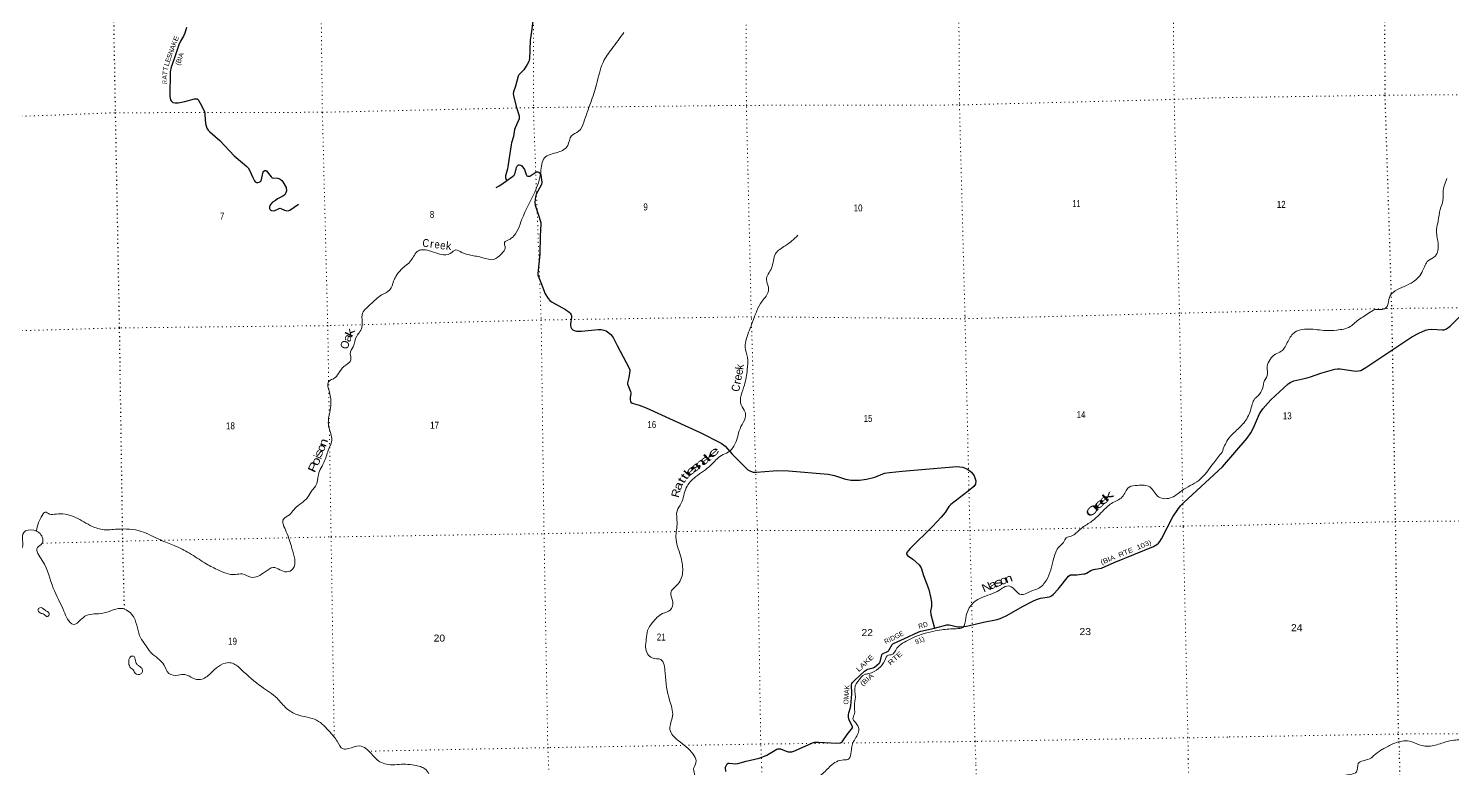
# Model space of a CAD drawing. Header units: feet. Extents: x 244583 to 493183, y 184934 to 372822.
# Drawn here: x 399801 to 435380, y 279355 to 297849 of the extents above; entities that cross this region are included whole.
import ezdxf
from ezdxf.enums import TextEntityAlignment as Align

# ---------------------------------------------------------------- set-up
doc = ezdxf.new("R2010")
doc.units = ezdxf.units.FT
doc.header["$LTSCALE"] = 70
doc.linetypes.add('DOTTED', pattern=[1.5, 0.3, -1.2])
for name, color, linetype, lineweight in [('29', 7, 'Continuous', 25), ('30', 7, 'Continuous', 25), ('39', 7, 'Continuous', 13), ('6', 7, 'DOTTED', 25), ('7', 7, 'DOTTED', 13)]:
    doc.layers.add(name, color=color, linetype=linetype, lineweight=lineweight)
doc.layers.add('41', color=7, linetype='Continuous')

msp = doc.modelspace()

# ---------------------------------------------------------------- linework, layer by layer
at = {"layer": '29'}
for points in [[(403749.2, 297877.25), (403709.85, 297729.76), (403676.58, 297653.67), (403600.54, 297530.02), (403560.82, 297438.14), (403437.56, 297087.5), (403367.67, 296878.5), (403342.13, 296761.79), (403332.36, 296145), (403346.28, 296068.85), (403367.67, 296039.13), (403410.44, 296002.27), (403462.11, 295992.43), (403538.76, 295992.76), (403703.84, 296022.46), (403949.85, 296087.87), (403983.12, 296092.63), (404014.01, 296091.44), (404037.77, 296071.23), (404059.16, 296040.32), (404088, 295985.12), (404189.85, 295787.08), (404204.11, 295732.39), (404208.06, 295688.8), (404225.81, 295474.95), (404237.37, 295418.52), (404261.14, 295361.45), (404294.4, 295304.38), (404328.26, 295265.13), (404580.13, 295052.81), (404943.12, 294667.13), (404986.99, 294627.89), (405256.79, 294402.01), (405288.08, 294370.26), (405325.7, 294311.65), (405407.22, 294128.5), (405445.11, 294044.53)], [(412401.94, 298034.13), (412368.22, 297777.52), (412331.56, 297558.32), (412316.4, 297085.4), (412306.89, 297054.49), (412298.16, 297025.87), (412261.74, 296949.87), (412174.49, 296818.75), (412059.76, 296702.58), (412050.26, 296687.13), (412035.94, 296655.75), (411965.52, 296403.4), (411921.95, 296261.5), (411914.82, 296221.08), (411918.9, 296175.88), (411982.06, 295902.47), (412057.39, 295668.24), (412064.52, 295627.82), (412058, 295588.92), (411956.77, 295368.19), (411945.71, 295324.66), (411916.03, 295150.91), (411872.05, 294994.14), (411861.06, 294939.37), (411814.1, 294612.79), (411777, 294393.76), (411766.24, 294338.74), (411715.22, 294167.87), (411715.22, 294139.33), (411719.66, 294109.2), (411748.86, 294053.3)], [(405445.11, 294044.53), (405446.89, 294040.58), (405468.28, 294014.43), (405500.24, 293999.32), (405532.44, 293997.78), (405568.08, 294004.91), (405598.97, 294021.56), (405614.57, 294042.47), (405650.38, 294192.92), (405663.13, 294256.96), (405682.14, 294285.5), (405709.14, 294299.44), (405734.42, 294297.38), (405758.18, 294280.74), (405801.17, 294228.86), (405862.74, 294139.26), (405887.79, 294119.74), (406029.34, 294104.92), (406057.6, 294096.46), (406090.86, 294079.82), (406131.26, 294048.91), (406158, 294017.02), (406235.81, 293875.33), (406242.94, 293842.04), (406245.32, 293823.01), (406244.52, 293794.7), (406226.31, 293727.9), (406202.55, 293694.61), (406156.04, 293655.13), (406026.7, 293589.99), (405970.02, 293553.66), (405896.01, 293506.77), (405858.53, 293462.05), (405834.23, 293425.92), (405822.35, 293383.12), (405824.72, 293347.45), (405840.74, 293320.13), (405872.25, 293299.9), (405919.88, 293295.73), (405955.42, 293302.27), (406068.27, 293353.85), (406086.11, 293354.59), (406107.5, 293347.45), (406198.23, 293308.43), (406259.58, 293295.14), (406302.35, 293297.52), (406327.47, 293305.45), (406546.97, 293456.23)], [(411748.86, 294053.3), (411893.43, 294151.22), (411932.35, 294185.03), (411962.34, 294234.45), (411993.77, 294372.47), (412012.24, 294408.02), (412036.01, 294431.8), (412055.02, 294441.31), (412071.65, 294443.69), (412103.76, 294433.72), (412128.68, 294415.16), (412190.42, 294322.58), (412235.61, 294196.4), (412255.57, 294170.5), (412280.76, 294155.98), (412302.15, 294154.79), (412328.38, 294162.13), (412476.12, 294258.64), (412501.75, 294266.54), (412525.51, 294266.54), (412563.53, 294247.52), (412589.67, 294221.37), (412604.5, 294186.9), (412627.69, 294007.37), (412620.57, 293952.79), (412487.39, 293711.08), (412466.11, 293643.56), (412456.6, 293574.61), (412451.85, 293508.03), (412463.82, 293433.57), (412538.33, 293204.9), (412601.55, 293001.56), (412603.06, 292957.8), (412581.75, 292666.19), (412577.32, 292211.25), (412525.51, 291729.44), (412527.89, 291693.78), (412531.99, 291668.41), (412599.46, 291498.19), (412709.13, 291219.82), (412782.15, 291098.14), (412824.92, 291050.58), (412882.31, 291005.62), (413218.42, 290825.64), (413307.29, 290759.3), (413331.06, 290735.52), (413359.57, 290692.72), (413366.7, 290673.7), (413366.94, 290637.14), (413339.58, 290464.66), (413342.94, 290414.52), (413350.07, 290385.99), (413371.45, 290350.32), (413402.57, 290320.61), (413420.43, 290311.61)], [(411485.42, 293875.19), (411558.38, 293913.44), (411629.33, 293959.48), (411748.86, 294053.3)], [(413420.43, 290311.61), (413437.99, 290302.76), (413492.64, 290288.5), (413547.29, 290283.74), (413619.19, 290283.32), (414034.3, 290325.57), (414110.45, 290325.36), (414174.61, 290313.47), (414234.02, 290289.69), (414298.05, 290246.95), (414348.08, 290201.71), (414404.99, 290130.23), (414511.41, 289924.56), (414811.59, 289361.65), (414823.32, 289320.74), (414823.32, 289289.83), (414803.48, 289124.94), (414771.04, 288996.18), (414768.67, 288965.27), (414774.3, 288940.29), (414841.64, 288778.15), (414851.84, 288744.13), (414851.84, 288715.6), (414832.09, 288626.31), (414832.83, 288570.56), (414839.96, 288534.89), (414854.21, 288506.35), (414882.98, 288481.98), (415055.41, 288431.51), (415234.13, 288367.04), (416580.82, 287752.27), (417110.19, 287483.91), (417163.91, 287444.67), (417206.69, 287406.63), (417387.4, 287205.48), (417728.32, 286859.85), (417776.98, 286821.69), (417843.52, 286783.65), (417910.05, 286759.87), (417986.43, 286756.84), (418405.68, 286793.12), (418499.35, 286802.67), (418793.29, 286790.23), (419782.52, 286709.94), (419937.71, 286678.04), (420213.76, 286587.59), (420357.57, 286562.52), (420457.37, 286557.76), (420561.37, 286563.53), (420737.76, 286586.29), (420945.63, 286639.4), (421189.25, 286733.72), (421309.08, 286753.19), (421633.56, 286783.16), (422998.19, 286898.58), (423142.52, 286885.89), (423266.08, 286838.34), (423365.88, 286762.25), (423432.04, 286668.37), (423470.43, 286543.49), (423459.74, 286462.83), (423422.91, 286405.58), (423277, 286286.65), (422843.11, 285953.8), (422794.98, 285903.2), (422706.68, 285753.53), (422605.49, 285635.18), (422389.64, 285402.31), (421827.62, 284855.23), (421745.3, 284753.02), (421735.79, 284710.22), (421759.97, 284677.75), (421892.69, 284587.93), (422050.49, 284448.16), (422101.73, 284367.82), (422160.02, 284177.87), (422293.11, 283827.28), (422339.36, 283642.6), (422363.12, 283514.2), (422360.85, 283402.36), (422339.36, 283290.69), (422346.1, 283199.86), (422434.53, 282864.38)], [(429633.5, 286894.37), (430247.3, 287610.77), (430340.76, 287746.51), (430407.29, 287865.4), (430559.87, 288216.54), (430640.17, 288340.96), (430843.6, 288565.32), (431272.25, 288966.33), (431343.54, 289013.89), (431417.95, 289046.97), (431713.58, 289107.24), (431833.05, 289147.05), (432087, 289231.63), (432436.52, 289333.34), (432507.91, 289342.03), (432569.7, 289342.03), (432967.49, 289287.15), (433030.69, 289289.72), (433087.72, 289303.99), (433214.38, 289372.73), (434363.68, 290140.18), (434537.25, 290236.09), (434708.34, 290307.43), (434770.13, 290326.45), (434853.17, 290331.44), (435125.57, 290318.57), (435169.34, 290316.94), (435226.37, 290340.72), (435319.94, 290411.2), (435554.77, 290645.96)], [(422434.53, 282864.38), (422748.14, 282942.36), (422807.54, 282944.74), (423021.36, 282898.59), (423059.42, 282894.81), (423111.7, 282897.19), (423241.13, 282913.93), (423308.93, 282928.1), (423659.36, 283010.83), (424002.79, 283080.28), (424078.83, 283101.68), (424137.85, 283125.34), (424245.17, 283177.77), (424635.73, 283406.07), (424891.5, 283539.2), (424986.55, 283582), (425084.43, 283610.83), (425309.72, 283647.38), (425345.37, 283659.27), (425363.95, 283674.1), (425409.53, 283709.21), (425524.66, 283839.65), (425784.97, 284163.36), (425815.86, 284184.76), (425831.57, 284192.64), (425994.98, 284198.56), (426170.29, 284216.89), (426203.19, 284223.99), (426236.46, 284237.07), (426346.52, 284299.93), (426409.92, 284325.05), (426447.94, 284338.13), (426563.69, 284349.58), (426609.53, 284361.91), (426928.53, 284499.79), (427908.8, 284903.2), (427992.5, 284956.35), (428030.52, 284989.64), (428063.79, 285027.68), (428109.39, 285098.01), (428392.85, 285644.51), (428520.02, 285831.38), (428586.56, 285921.73), (428663.38, 286000.68), (429633.5, 286894.37)], [(417207.07, 279371.39), (417256.61, 279468.41), (417281.66, 279484.88), (417304.14, 279487.43), (417470.47, 279470.79), (417524.04, 279476.51), (417730.91, 279538.04), (417950.13, 279585.72), (418057.4, 279615.83), (418190.47, 279661.01), (418249.21, 279685.84), (418499.39, 279835.78), (418525.53, 279847.67), (418549.21, 279850.67), (418587.31, 279845.29), (418727.87, 279790.24), (418784.54, 279773.95), (418822.56, 279771.58), (418853.45, 279771.58), (418874.83, 279773.95), (418919.66, 279788.75), (419352.39, 279983.02), (419392.86, 279997.47), (419440.39, 280009.36), (419539.6, 280013.77), (420000.23, 279990.39), (420072.47, 279995.09), (420108.11, 280006.98), (420126.91, 280019.69), (420258.96, 280208.81), (420390.88, 280370.78), (420392.92, 280404.05), (420309.72, 280549.63), (420293.47, 280595.48), (420288.71, 280628.77), (420289.03, 280698.73), (420295.84, 280742.91), (420340.99, 280878.44), (420349.81, 280924.57), (420369.07, 281218.14), (420365.22, 281446.48), (420371.89, 281478.83), (420386.15, 281502.61), (420450, 281565.75), (420687.93, 281790.32), (420738.34, 281823.29), (420773.47, 281837.88), (420901.07, 281869.62), (420942.19, 281891.38), (421056.25, 281984.11), (421068.13, 282003.13), (421078.19, 282019.39), (421120.4, 282195.73), (421132.29, 282217.13), (421139.35, 282223), (421277.48, 282290.98), (421296.25, 282305.11), (421303.37, 282317), (421381.69, 282455.19), (421393.67, 282466.8), (421412.68, 282481.07), (421688.05, 282601.98), (422042.47, 282772.15), (422092.29, 282789), (422434.53, 282864.38)], [(417207.07, 279371.39), (417214.1, 279283.08)]]:
    msp.add_lwpolyline(points, dxfattribs=at)
at = {"layer": '39'}
for points in [[(414677.78, 297747.97), (414383.2, 297350.52), (414156.02, 297001.26), (413994.74, 296445.62), (413848.8, 295999.45), (413673.8, 295506.08), (413546.43, 295278.58), (413369.63, 295166.97), (413272.95, 294924.09), (413036.98, 294758.43), (412689.41, 294614.15), (412599.79, 294254.29), (412447.88, 293759.33), (412129.45, 293080.62), (411890.81, 292628.04), (411811.41, 292575.49), (411694.25, 292499.76), (411711.77, 292368.9), (411622.72, 292221.16), (411426.58, 292076.73), (411152.95, 292118.19), (410846.36, 292185.06), (410628.54, 292254.21), (410479.64, 292313.01), (410340.5, 292228.63), (409850.51, 292282.71), (409541.35, 292292.95), (409355.84, 292049.81), (409115.28, 291827.47), (408976.57, 291648.15), (408924.92, 291537.74), (408825.64, 291317.01), (408625.05, 291188.63), (408340.52, 290949.01), (408137.11, 290695.3), (408138, 290426.65), (408081.39, 290273.68), (408001.54, 290160.52), (407911.53, 289893.57), (407841.32, 289720.06), (407857.39, 289566.94), (407729.54, 289436.38), (407572.41, 289266.7), (407465.05, 289124.55), (407298.13, 289021.27), (407318.88, 288765.25), (407340.45, 288321.37), (407293.24, 288039.36), (407307.55, 287876.09), (407380.21, 287564.83), (407307.01, 287350.84), (407199.94, 287041.03), (407043.27, 286697.62), (406975.93, 286413.07), (406887.8, 286307.78), (406775.27, 286131.15), (406573.96, 285952.25), (406427.9, 285823.25), (406322.13, 285697.3), (406173.53, 285588.44), (406242.25, 285273.04), (406384.36, 284852.46), (406453.9, 284583.54), (406405.64, 284341.91), (406254.08, 284269.33), (405916.13, 284377.82), (405711.03, 284267.5), (405359.12, 284135.23), (405143.01, 284216.55), (404969.7, 284204.02), (404512.24, 284327.61), (404207.18, 284491.49), (403823.31, 284736.17), (403444.89, 284926.44), (403100.05, 285067.08), (402616.03, 285280.9), (402023.05, 285336.37), (401649.79, 285326.79), (401342.21, 285432.01), (400922.6, 285653.55), (400499.04, 285715.4), (400325.42, 285714.98), (400221.22, 285762.8), (400119.49, 285636.96), (400054.39, 285499.94), (399994.76, 285278.62)], [(435236.22, 294098.56), (435174.53, 293913.9), (435144.39, 293776.16), (435141.79, 293552.03), (435070.61, 293328.87), (435022.63, 293039.45), (434983.52, 292828.89), (435010.17, 292538.58), (435011.94, 292292.31), (434947.43, 292160.1), (434775.73, 292048.47), (434632.5, 291789.9), (434396.74, 291515.79), (433946.51, 291288.88), (433801.82, 291125.18), (433758.53, 290924.65), (433677.08, 290844.68), (433449.54, 290823.05), (433281.56, 290731.66), (432998.13, 290541.62), (432756.86, 290364.33), (432569.95, 290323.13), (432257.77, 290298.19), (431841.81, 290334.26), (431443.68, 290259.56), (431269.68, 290034.84), (431102.16, 289781.96), (430958.13, 289707.09), (430820.94, 289579.83), (430751.1, 289401.11), (430744.83, 289152.7), (430685.84, 289054.89), (430638.36, 288864.4), (430520.35, 288670.81), (430444.82, 288599.01), (430330.47, 288298.48), (430163.82, 287989.08), (429923.48, 287751.23), (429766.88, 287575.23), (429623.71, 287262.78)], [(416413.3, 279354.67), (416479.06, 279544.23), (416408.04, 279714.12), (416035.89, 280052.03), (415828.84, 280329.53), (415837.71, 280455.01), (415892.76, 280668.54), (415820.08, 281058.58), (415705.43, 281744.5), (415597.85, 282079.1), (415382.84, 282118.02), (415218.47, 282384.5), (415237.35, 282591.04), (415268.24, 282801.93), (415386.46, 282992.84), (415640.88, 283225.63), (415832.38, 283315.4), (415899.68, 283523.18), (415847.59, 283742.04), (416029.53, 283966.91), (416146.01, 284303.23), (416092.17, 284667.49), (415977.06, 285137.25), (416008.01, 285501.67), (416006.6, 285790.51), (416110.54, 285987.12), (416233.93, 286368.05), (416469.1, 286642.77), (416851.19, 286935.41), (417115.44, 287178.55), (417282.88, 287261.64), (417459.09, 287474.24), (417601.57, 287898.09), (417707, 288114.94), (417703.19, 288262.31), (417609.77, 288439.7), (417687.71, 288938.66), (417760.67, 289318.3), (417764.79, 289627.49), (417709.63, 289886.67), (417813.77, 290309.54), (417970.48, 290729.72), (418089.31, 290975.19), (418266.54, 291226.2), (418288.8, 291380.3), (418237.38, 291572.91), (418363.28, 291856.95), (418466.87, 292223.23), (418710.13, 292419.38), (419026.42, 292680.02)], [(429623.71, 287262.78), (429413.56, 286993.46), (429039.32, 286553.55), (428615.89, 286298.24), (428371.85, 286132.38), (428032.31, 286145.88), (427816.01, 286390.82), (427506.06, 286431.34), (427297.23, 286387.6), (427127.96, 286140.83), (426861.57, 285980.46), (426634.56, 285780.69), (426479.03, 285627.2), (426368.39, 285533.46), (426134.13, 285379.97), (425968.25, 285236.32), (425855.13, 285160.69), (425731.03, 285119.12), (425659.3, 285004.14), (425558.91, 284904.6), (425413.56, 284591.78), (425233.45, 284061.92), (425044.77, 283863.14), (424834.91, 283780.98), (424598.71, 283702.19), (424320.75, 283911.2), (423999.05, 283781.73), (423553.61, 283596.56), (423307, 283374.07), (423218.96, 283109.19), (423146.07, 282883.08), (422975.35, 282848.39), (422622.69, 282823.17), (422395.59, 282782.99), (421828.28, 282591.02), (421640.14, 282484.81), (421499.97, 282362.02), (421356.81, 282198.75), (421288.42, 282188.91), (421193.01, 282053.13), (421040.65, 281855.29), (420799.65, 281727.89), (420705.24, 281709.3), (420520.18, 281526.77), (420454.51, 281411.96), (420461.56, 281139.42), (420434.76, 280926.62), (420436.1, 280718.57), (420398.93, 280594.39), (420499.38, 280457.58), (420545.66, 280307.26), (420417.48, 280033.27), (420351.64, 279768.96), (420297.56, 279595.85), (420166.99, 279570.28), (419988.47, 279525.29), (419839.16, 279422.13)], [(398988.5, 284246.33), (398994.15, 284484.39), (399138.56, 284767.34), (399287.74, 284854), (399508.5, 284827.35), (399650.18, 284891.59), (399651.85, 285061.33), (399681.24, 285251.98), (399932.03, 285312.96), (400146.61, 285134.64), (400146.39, 284987.17), (400026.13, 284874.99), (400143.44, 284554.78), (400419.7, 283864.92), (400687.04, 283285.95), (400778.97, 283088.32), (400921.68, 282956.63), (401104.48, 283070.42), (401245.02, 283179.07), (401657.48, 283234.11), (402163.25, 283350.13), (402431.28, 283134.8), (402604.19, 282616.02), (402713.29, 282457.21), (402859.9, 282252.9), (403186.87, 281944.14), (403307.41, 281733.1), (403540.79, 281686.57), (403709.91, 281705.06), (403904.03, 281615.1), (404094.73, 281579.59), (404353.15, 281735.72), (404770.32, 281998.95), (404897.85, 281986.07), (405122.1, 281824.16), (405625.68, 281400.74), (406010.69, 281111.65), (406249.45, 280857.18), (406513.9, 280702.36), (407000.08, 280561.32), (407334.92, 280260.84), (407510.19, 280041.1), (407664.71, 279843.06), (407799.74, 279852.59), (408072.56, 279920.2), (408374.53, 279719.88), (408581.51, 279523.18), (408742.57, 279462.68), (409174.65, 279461.65), (409594.12, 279401.72), (409706.5, 279350.07), (409804.72, 279221.28)], [(400220.09, 283308.3), (400081.17, 283371.39), (400039.95, 283325.89), (400090.56, 283242.35), (400190.42, 283206.53), (400272.53, 283154.09), (400317.11, 283225.94), (400289.94, 283261.61), (400220.09, 283308.3)], [(449242.22, 283542.98), (448938.63, 283483.86), (448815.25, 283377), (448607.2, 283006.4), (448446.07, 282600.18), (448243.13, 282421.45), (447849.47, 282318.56), (447193.47, 282359.06), (446937.84, 282328.92), (446368, 282142.6), (445787.25, 281879.39), (445521.16, 281873.33), (445144.52, 282105.82), (444630.61, 282085.89), (444515.48, 281967.05), (444333.88, 281974.38), (444087.2, 281885.84), (443892.11, 281721.36), (443737.12, 281702.86), (443583.1, 281621.78), (443343.15, 281620.15), (443033.61, 281423.65), (442913.33, 281246.18), (442817.28, 281067.06), (442595.63, 281055.61), (442168.04, 281061.22), (441757.35, 281147.85), (441332.45, 281109.08), (441161.24, 280965.16), (440937.24, 280844.66), (440724.22, 280665.78), (440584.28, 280455.71), (440433.82, 280536.19), (440252.8, 280767.63), (439914.85, 280714.03), (439823.63, 280613.72), (439608.37, 280580.17), (439323.3, 280628.32), (439238.62, 280758.26), (439068.78, 280787.98), (438895.27, 280662.19), (438599.68, 280607.22), (438297.06, 280485.53), (437989.66, 280280.99), (437703.53, 280135.31), (437290.73, 280227.96), (436790.34, 280246.6), (436269.98, 280252.81), (435997.65, 280258.77), (435733.83, 280105.36), (435409.8, 280064.09), (435144.61, 279999.49), (434831.31, 279915.99), (434550.52, 279948.06), (434301.11, 280037.14), (433938.87, 279989.23), (433684.66, 279866.25), (433592.7, 279814.38), (433413.07, 279679.94)], [(402512, 281965.19), (402482.61, 282008.87), (402442.58, 282151.28), (402369.69, 282159.51), (402312.31, 281958.04), (402373.64, 281850.52), (402416.9, 281817.29), (402473.72, 281727.85), (402607.15, 281721.17), (402648.05, 281778.79), (402611.04, 281882.88), (402561.63, 281920), (402512, 281965.19)], [(433417.43, 279683.2), (433303.38, 279593.55), (433026.05, 279479.8), (432983.75, 279273.51), (432808.86, 279207.19), (432627.89, 279142.84), (432547.38, 278924.05), (432758.31, 278621.35), (432970.32, 278411.51), (432997.6, 278111.04), (432899.79, 277807.31), (432749.16, 277537.38), (432512.76, 277367.52), (432330.14, 277069.01), (432139.88, 276925.84), (432025.65, 276848.02), (431910.22, 276689.44), (431698.47, 276675.24), (431474.49, 276870.84), (431262.52, 276878.84), (431050.47, 276695.09), (430662.79, 276319.88), (430630.93, 276079.37), (430544.59, 275838.33), (430390.14, 275745.98), (430188.34, 275746), (430020.77, 275554.62), (429952.8, 275293.58), (429894.01, 275121.43), (429877.94, 274915.39), (429913.99, 274744.19), (429923.56, 274596.94), (429871.54, 274522.12)], [(416413.3, 279354.67), (416421.92, 278875.36), (416280.27, 278553.48), (416298.72, 278426.52), (416700.5, 277767.02), (416937.24, 277409.64), (416810.66, 277259.81), (416556.97, 277101.59), (416599.54, 276869.98), (416518.47, 276549.22), (416232.99, 276473.27), (416014.01, 276406.61), (415761.5, 276630.34), (415555.48, 276628.58), (415411.92, 276636.06), (415096.97, 276626.25), (414813.76, 276425.05), (414279.94, 276453.68), (413857.15, 276375.21), (413526.97, 276201.44), (413142.57, 276345.96), (413035.5, 276570.33), (412915.53, 276725.75), (412671.47, 277040.56), (412770.55, 277147.45), (412799.45, 277224.77), (412590.58, 277269.44), (412399, 277362.93), (412272.78, 277417.2), (412159.45, 277540.41), (412008.54, 277507.34), (411900.64, 277553.86), (411814.59, 277620.99), (411693.45, 277505.61), (411540.74, 277460.38), (411492.81, 277653.5), (411345.35, 277877.12), (411255.65, 277921.96), (411190.46, 278064.24), (411083.11, 278080.46), (410877.24, 278070.63), (410832.35, 278207.21), (410705.57, 278180.64), (410564.06, 278186.14), (410399.07, 278261.93), (410301.04, 278320.75), (410211.74, 278369.33)], [(415033.66, 273926.51), (415345.14, 273846.2), (415698.5, 273854.69), (415790.62, 273898.81), (415824.53, 274034.82), (415867.95, 274203.34), (415872.12, 274419.64), (415937.06, 274626.94), (415889.4, 274917.06), (415967.95, 275377.21), (416117.71, 275586.07), (416209.26, 275773.65), (416739.77, 276040), (417023.02, 276239.18), (417307.02, 276509.09), (417428.31, 276727.54), (417532.87, 276978), (417703.72, 277361.03), (417725.61, 277715.06), (417970.24, 277927.68), (418363.28, 277864.15), (418586.31, 278042.02), (418726.29, 278456.81), (418943.4, 278515.35), (419206.46, 278714.16), (419424.95, 279031.37), (419617.77, 279204.65), (419839.16, 279422.13)]]:
    msp.add_spline(points, degree=3, dxfattribs=at)
at = {"layer": '6'}
msp.add_line((434048.73, 279724.03), (434085.81, 276889.17), dxfattribs=at)
for points in [[(433670.53, 301494.04), (433687.74, 296180.68), (433856.45, 290851.44), (433948.48, 285525.08), (434022.08, 280216.61), (434056.74, 279692.78)], [(401874.51, 301071.53), (401967.91, 295742.76), (402068.62, 290365.69), (402147.9, 285036.56), (402191.55, 283348.57)]]:
    msp.add_lwpolyline(points, dxfattribs=at)
at = {"layer": '7'}
msp.add_line((418119.95, 279388.48), (418156.26, 277038.59), dxfattribs=at)
for points in [[(428774.28, 279590.65), (428769.55, 280122.56), (428650.86, 285414.31), (428557.72, 290732.99), (428425.57, 296076.92), (428370.45, 301408.7)], [(407077.98, 301124.38), (407144.17, 295754.51), (407278.03, 290422.74), (407362.11, 285142.21), (407439.02, 280130.63)], [(412418.43, 301188.83), (412414.62, 295871.71), (412610.45, 290563.75), (412681.91, 285224.32), (412775.89, 279873.34), (412801.49, 279289.46)], [(418119.95, 279388.48), (418097.45, 279965.59), (418011.23, 285328.89), (417862.12, 290625.92), (417737.12, 295927.62), (417718.32, 301260.33)], [(423027.83, 301350.25), (423060.82, 295937.1), (423199.63, 290647.88), (423321.7, 285303.69), (423449.95, 280032.38), (423472.4, 279489.4)], [(429455.87, 296116.84), (433687.74, 296180.68), (438849.61, 296212.74), (444232.5, 296427.85), (449432.27, 296486.74), (454757.69, 296636.37), (459967.97, 296798.38), (460125.36, 296811.87)], [(398782.51, 295621.89), (401967.91, 295742.76), (407144.17, 295754.51), (412414.62, 295871.71), (417737.12, 295927.62), (423060.82, 295937.1), (428425.57, 296076.92), (429455.87, 296116.84)], [(460236.64, 291419.66), (460153.58, 291418.93), (454931.23, 291254.72), (449599.08, 291149.4), (444306.85, 291070.94), (438957.49, 290904.79), (433856.45, 290851.44), (429559.07, 290758.71)], [(429559.07, 290758.71), (428557.72, 290732.99), (423200.99, 290595.39), (417867.7, 290644.25), (412610.45, 290563.75), (407278.03, 290422.74), (402068.62, 290365.69), (398878.12, 290276.04)], [(429661.8, 285424.78), (433948.48, 285525.08), (439118.13, 285575.44), (444404.87, 285748.7), (449773.34, 285852.55), (455031.48, 285918.39), (460291.88, 286099.33), (460338.25, 286103.53)], [(400152.76, 284985.04), (402147.9, 285036.56), (407362.11, 285142.21), (412681.91, 285224.32), (418011.81, 285306.68), (423321.7, 285303.69), (428650.86, 285414.31), (429661.8, 285424.78)], [(460455.82, 280797.85), (460383.6, 280793.15), (455105.12, 280607.9), (449859.47, 280516.01), (444549.38, 280419.1), (439282.77, 280248.16), (434022.08, 280216.61), (429763.54, 280142.18)], [(429763.54, 280142.18), (428769.55, 280122.56), (423449.95, 280032.38), (418097.45, 279965.59), (412789.91, 279877.74), (408294.11, 279788.47)], [(424403.17, 233542.5), (424319.49, 237533.91), (424233.47, 242857.02), (424125.74, 248151.44), (423994.18, 253423.19), (423831.86, 258720.65), (423741.46, 264061.86), (423647.29, 269388.86), (423549.4, 274697.6), (423472.4, 279489.4)], [(428774.28, 279590.65), (428904.51, 274813.83), (429009, 269474.89), (429099.1, 264149.84), (429222.95, 258857.74), (429349.69, 253517.19), (429465.39, 248228.99), (429577.44, 242918.48), (429626.35, 237637.13), (429722.21, 233644.09)]]:
    msp.add_lwpolyline(points, dxfattribs=at)

# ---------------------------------------------------------------- texts
at = {"layer": '30'}
for s, rotation, p in [('K', 70.632, (403495.5, 297463.41)), ('N', 70.632, (403419.47, 297247.14)), ('(BIA', 70.632, (403631.5, 297066.3)), ('T', 79.656, (403286.93, 296831.23)), ('RIDGE', 26.705, (421452.95, 282579.08)), ('91)', 25.647, (422091.66, 282507.37))]:
    msp.add_text(s, height=120, rotation=rotation, dxfattribs=at).set_placement(p, align=Align.CENTER)
for s, rotation, width, p in [('E', 66.621, 1.2, (403543.62, 297574.76)), ('E', 71.51, 1.05, (403345.79, 297043.34)), ('S', 70.632, 1.1, (403381.39, 297138.78)), ('A', 70.632, 1.15, (403458.05, 297356.84)), ('T', 85.093, 0.9, (403272.04, 296727.33)), ('L', 72.51, 1.2, (403314.06, 296946.46)), ('A', 87.093, 0.8, (403263.52, 296625.74)), ('R', 89.093, 0.65, (403264.44, 296509.77)), ('(BIA  RTE  103)', 22.369, 1.2, (427241.74, 284704.39)), ('RD', 15.421, 0.95, (422167.6, 282877.47)), ('LAKE', 43.345, 1.3, (420740.11, 281945.52)), ('RTE', 41.204, 1.3, (421492.75, 282065.74)), ('(BIA', 41.345, 1.2, (420784.71, 281530.91)), ('OMAK', 86.246, 0.95, (420297.38, 281194.69))]:
    msp.add_text(s, height=120, rotation=rotation, dxfattribs=dict(at, width=width)).set_placement(p, align=Align.CENTER)
at = {"layer": '41'}
for s, rotation, width, p in [('C', 352.824, 0.85, (409715.62, 292388.38)), ('e', 353.787, 0.85, (410002.03, 292354.87)), ('e', 352.81, 0.9, (410143.94, 292330.01)), ('k', 65.277, 1.5, (407923.48, 290212.89)), ('a', 70.926, 1.25, (407863.24, 290084.25)), ('C', 80.109, 0.9, (417570.99, 288847.34)), ('r', 78.888, 1.1, (417596.1, 288991.08)), ('n', 70.917, 1.3, (407259.27, 287470.08)), ('s', 70.905, 1.4, (407144.24, 287204.44)), ('o', 70.965, 1.15, (407203.89, 287336.69)), ('a', 37.359, 1.85, (416755.66, 286989.63)), ('k', 42.595, 2.2, (416881.71, 287099.3)), ('e', 42.595, 1.95, (416981.41, 287190.97)), ('P', 64.971, 1.45, (407002.46, 286846.58)), ('o', 64.214, 1.35, (407069.36, 286990.78)), ('l', 49.228, 1.65, (416334.58, 286663.02)), ('e', 44.13, 2, (416420.73, 286738.99)), ('s', 40.537, 2.15, (416523.73, 286818.32)), ('n', 39.537, 1.9, (416636.27, 286901.64)), ('a', 67.126, 1.35, (416122.58, 286380.42)), ('t', 59.923, 1.4, (416201.89, 286509.16)), ('t', 55.366, 1.55, (416270.46, 286599.45)), ('R', 75.535, 1.1, (416072.15, 286212.98)), ('e', 42.224, 1.9, (426622.31, 285905.43)), ('e', 42.224, 1.9, (426731.91, 286001.31)), ('k', 40.471, 2.1, (426832.34, 286085.93)), ('C', 41.647, 1.65, (426433.41, 285720.45)), ('r', 44.519, 2.25, (426543.28, 285830.63)), ('N', 22.765, 1.2, (423774.12, 283797.55)), ('a', 22.38, 1.35, (423926.29, 283859.92)), ('s', 22.167, 1.5, (424063.26, 283915.88)), ('o', 21.677, 1.25, (424193.17, 283968.11)), ('n', 20.28, 1.3, (424322.49, 284012.19))]:
    msp.add_text(s, height=200, rotation=rotation, dxfattribs=dict(at, width=width)).set_placement(p, align=Align.CENTER)
for s, rotation, p in [('r', 353.787, (409868.96, 292369.35)), ('k', 354.925, (410290.44, 292318.56)), ('O', 71.809, (407801.6, 289914.48)), ('k', 83.667, (417668.05, 289380.96)), ('e', 79.354, (417646.23, 289250.78)), ('e', 78.888, (417617.23, 289110.8)), ('i', 68.135, (407118.68, 287102.46))]:
    msp.add_text(s, height=200, rotation=rotation, dxfattribs=at).set_placement(p, align=Align.CENTER)
at = {"layer": '7'}
for s, width, p in [('11', 0.65, (425882.67, 293385.41)), ('12', 0.85, (430989.95, 293365.6)), ('7', 0.85, (404582.91, 293070.6)), ('8', 0.85, (409829.05, 293114.48)), ('9', 0.85, (415164.25, 293302)), ('10', 0.85, (420418.18, 293277.37)), ('15', 0.85, (420665.26, 288017.19)), ('14', 0.85, (425988.79, 288111.51)), ('13', 0.85, (431140.36, 288081.29)), ('18', 0.85, (404736.56, 287832.27)), ('17', 0.85, (409836.9, 287846.05)), ('16', 0.85, (415263.37, 287863.78)), ('23', 1.1, (426060.38, 282689.25)), ('24', 1.1, (431344.9, 282786.28)), ('19', 0.85, (404789, 282447.9)), ('20', 1.1, (409923.74, 282527.32)), ('21', 0.85, (415499.12, 282552.11)), ('22', 1.1, (420612.58, 282664.33))]:
    msp.add_text(s, height=175, dxfattribs=dict(at, width=width)).set_placement(p)

doc.saveas('drawing.dxf')
